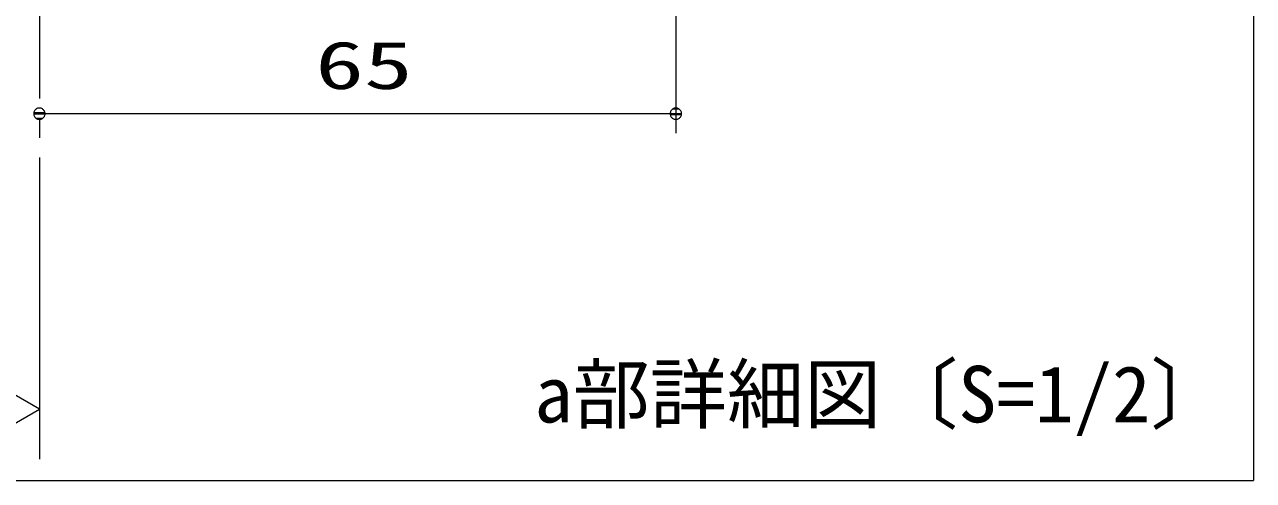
# Model space of a CAD drawing. Units: millimetres on the paper, scale 1:3, with parts at other scales. Extents: x -305 to 305, y -152 to 152.
# Drawn here: x -137.6 to -74.9, y -80.3 to -57 of the extents above; entities that cross this region are included whole.
import ezdxf
from ezdxf.enums import TextEntityAlignment as Align

# ---------------------------------------------------------------- set-up
doc = ezdxf.new("R2010")
doc.units = ezdxf.units.MM
doc.linetypes.add('LONG_CHAIN', pattern=[21, 18, -1, 1, -1])
doc.layers.add('0-2_0', color=7, linetype='Continuous', lineweight=9)
doc.layers.add('0-4_TV', color=7, linetype='Continuous', lineweight=9)
doc.styles.add('ＭＳ ゴシック', font='')
doc.styles.get('ＭＳ ゴシック').set_extended_font_data('MS Gothic')

# ---------------------------------------------------------------- blocks, each defined once
blk = doc.blocks.new('_DOTSMALL')
at = {"layer": '0-2_0'}
for p, q in [((0.0746, 0.1), (-0.0746, 0.1)), ((0.1223, -0.0248), (-0.1223, -0.0248))]:
    blk.add_line(p, q, dxfattribs=at)
for points in [[(0.125, 0), (0.124, 0.0157), (0.1211, 0.0311), (0.1162, 0.046), (0.1095, 0.0602), (0.1011, 0.0735), (0.0911, 0.0856), (0.0797, 0.0963), (0.067, 0.1055), (0.0532, 0.1131), (0.0386, 0.1189), (0.0234, 0.1228), (0.0078, 0.1248), (-0.0078, 0.1248), (-0.0234, 0.1228), (-0.0386, 0.1189), (-0.0532, 0.1131), (-0.067, 0.1055), (-0.0797, 0.0963), (-0.0911, 0.0856), (-0.1011, 0.0735), (-0.1095, 0.0602), (-0.1162, 0.046), (-0.1211, 0.0311), (-0.124, 0.0157), (-0.125, 0), (0, 0)], [(-0.125, 0), (-0.124, -0.0157), (-0.1211, -0.0311), (-0.1162, -0.046), (-0.1095, -0.0602), (-0.1011, -0.0735), (-0.0911, -0.0856), (-0.0797, -0.0963), (-0.067, -0.1055), (-0.0532, -0.1131), (-0.0386, -0.1189), (-0.0234, -0.1228), (-0.0078, -0.1248), (0.0078, -0.1248), (0.0234, -0.1228), (0.0386, -0.1189), (0.0532, -0.1131), (0.067, -0.1055), (0.0797, -0.0963), (0.0911, -0.0856), (0.1011, -0.0735), (0.1095, -0.0602), (0.1162, -0.046), (0.1211, -0.0311), (0.124, -0.0157), (0.125, 0), (0, 0)]]:
    blk.add_lwpolyline(points, close=True, dxfattribs=at)
blk = doc.blocks.new('TRI')
at = {"layer": '0-2_0'}
blk.add_lwpolyline([(0.5, 0.866), (0, 0), (1, 0)], close=True, dxfattribs=at)

msp = doc.modelspace()

# ---------------------------------------------------------------- linework, layer by layer
at = {"layer": '0-4_TV'}
for p, q in [((-74.877, -14.886), (-74.877, -80.346)), ((-104.369, -37.542), (-104.369, -62.605)), ((-104.369, -61.605), (-136.869, -61.605)), ((-171.854, -80.346), (-74.877, -80.346))]:
    msp.add_line(p, q, dxfattribs=at)
at = {"layer": '0-4_TV', "linetype": 'LONG_CHAIN'}
msp.add_line((-136.869, -42.835), (-136.869, -79.252), dxfattribs=at)

# ---------------------------------------------------------------- block references
at = {"layer": '0-4_TV'}
for name, p, xscale, yscale, rotation in [('_DOTSMALL', (-136.869, -61.605), 2.32, 2.32, 180), ('TRI', (-136.869, -76.704), 3, 3, 149.99999)]:
    msp.add_blockref(name, p, dxfattribs=dict(at, xscale=xscale, yscale=yscale, rotation=rotation))
at = {"layer": '0-4_TV', "xscale": 2.32, "yscale": 2.32}
msp.add_blockref('_DOTSMALL', (-104.369, -61.605), dxfattribs=at)

# ---------------------------------------------------------------- texts
at = {"layer": '0-4_TV', "style": 'ＭＳ ゴシック', "width": 1.5}
msp.add_text('65', height=2.441, dxfattribs=at).set_placement((-122.783, -61.075), align=Align.BOTTOM_LEFT)
at = {"layer": '0-4_TV', "style": 'ＭＳ ゴシック'}
msp.add_text('a部詳細図〔S=1/2〕', height=2.886, dxfattribs=at).set_placement((-111.595, -78.243), align=Align.BOTTOM_LEFT)

doc.saveas('drawing.dxf')
